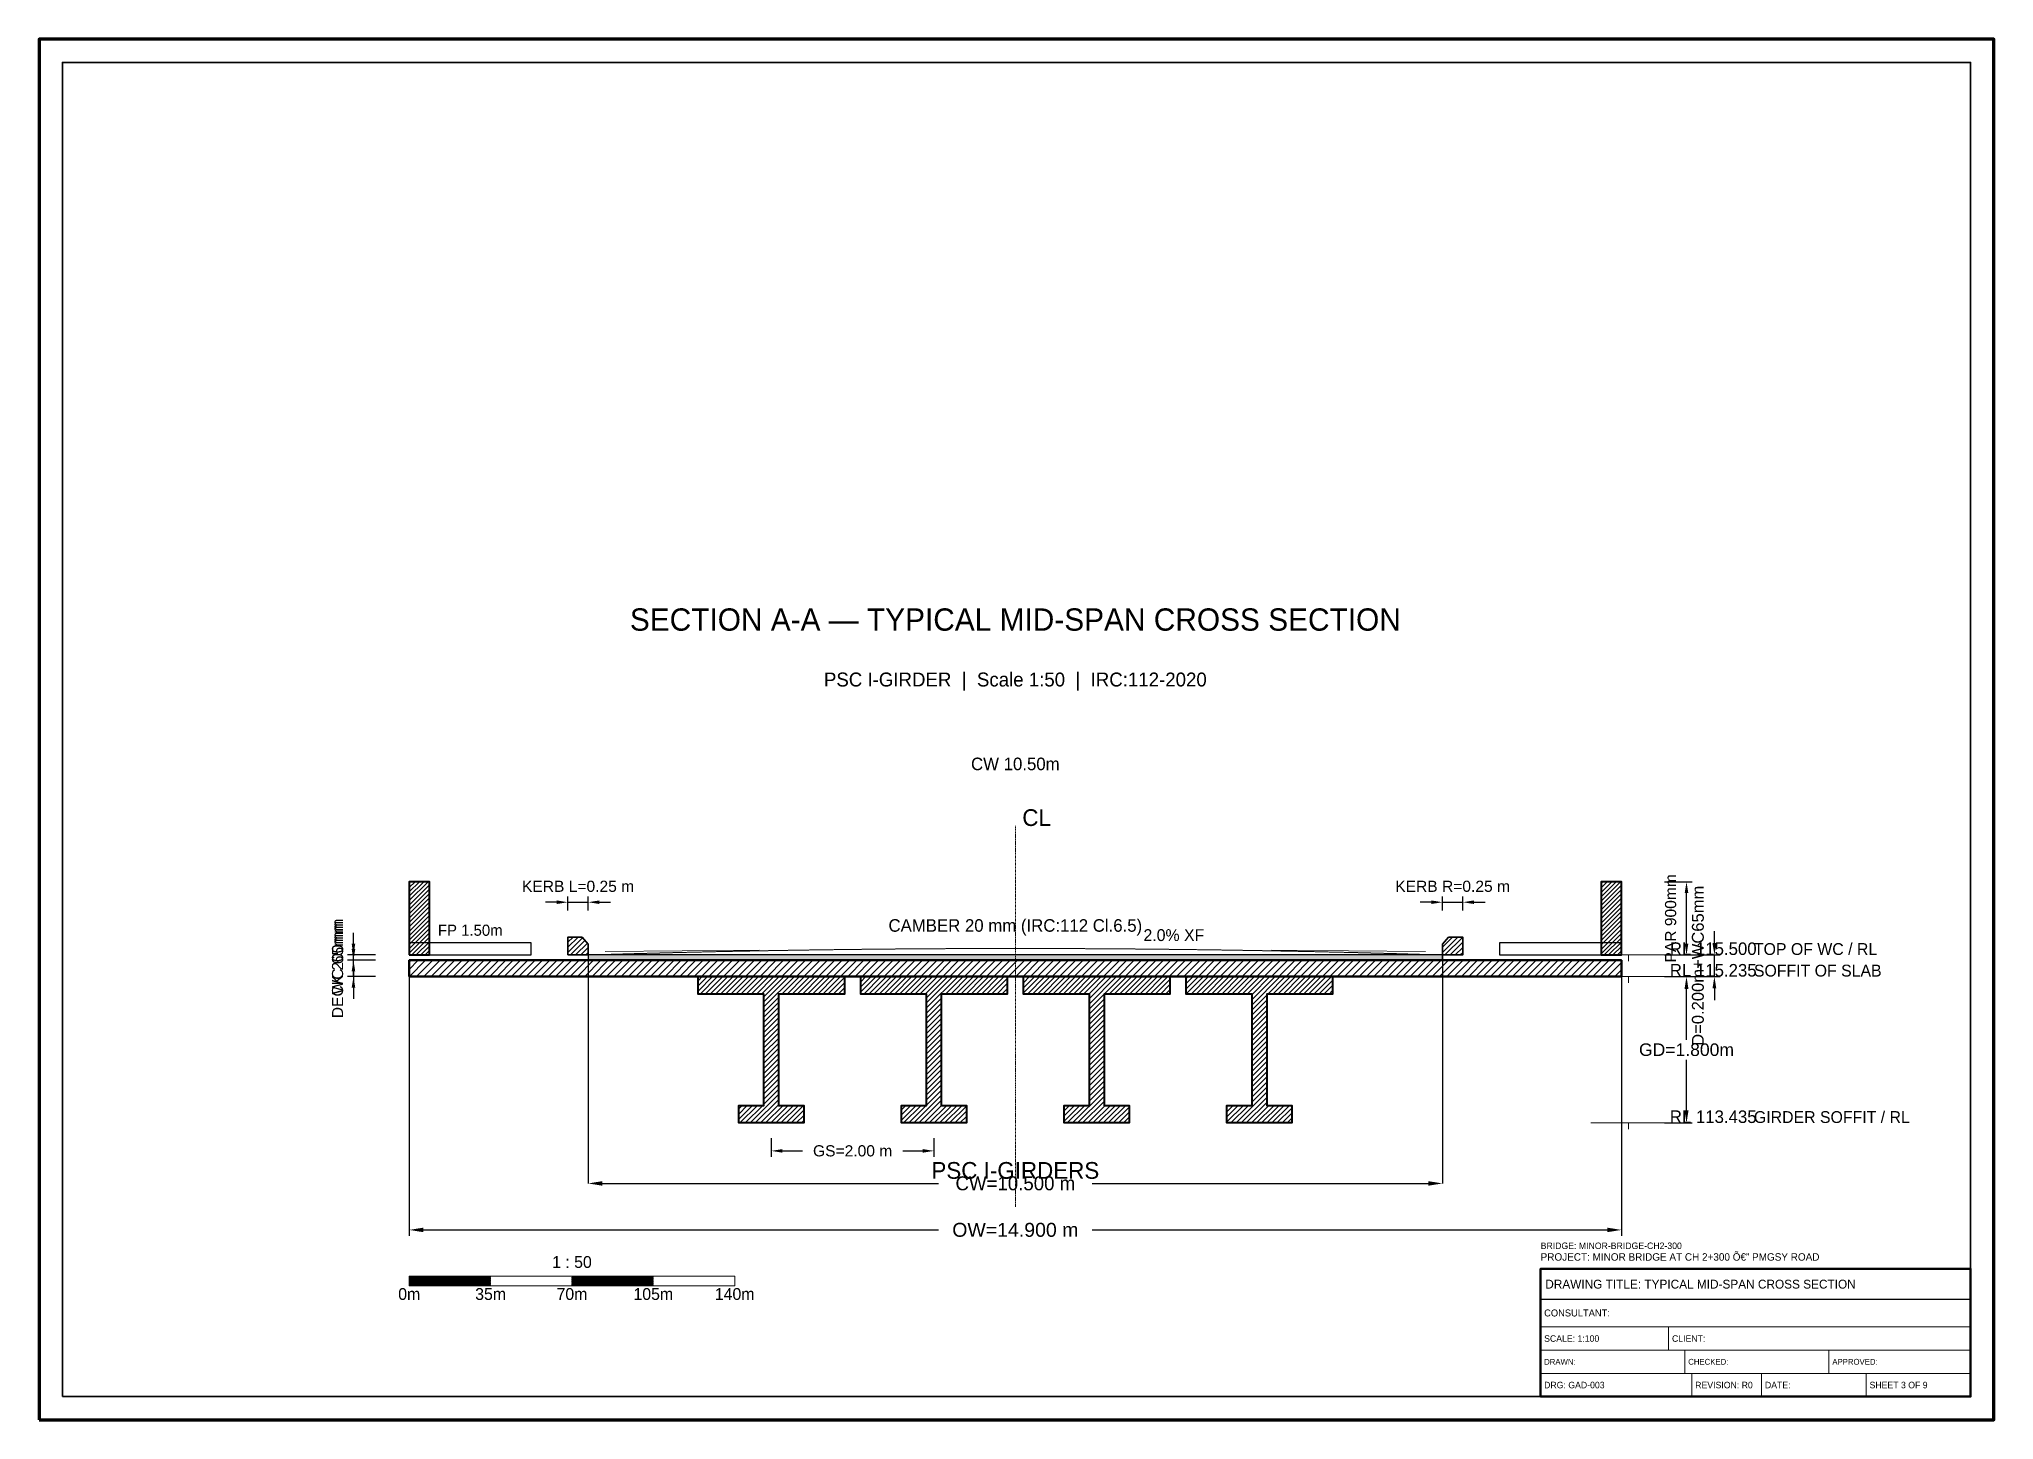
# Model space of a CAD drawing. Header units: metres. Extents: x 0 to 841, y 0 to 594.
import ezdxf
from ezdxf.enums import TextEntityAlignment as Align

# ---------------------------------------------------------------- set-up
doc = ezdxf.new("R2010")
doc.units = ezdxf.units.M
doc.linetypes.add('CENTER', pattern=[1.5, 0.75, -0.25, 0.25, -0.25])
doc.linetypes.add('DASHED', pattern=[0.5, 0.375, -0.125])
for name, color, linetype, lineweight in [('BORDER-INNER', 7, 'Continuous', 35), ('BORDER-OUTER', 7, 'Continuous', 70), ('DIM-LEVEL', 3, 'Continuous', 18), ('DIM-LINEAR', 3, 'Continuous', 18), ('DIM-SLOPE', 3, 'Continuous', 18), ('STRUC-CENTRE', 6, 'CENTER', 18), ('STRUC-HATCHING', 8, 'Continuous', 18), ('SUPER-CAMBER', 6, 'DASHED', 18), ('SUPER-DECK', 2, 'Continuous', 50), ('SUPER-FOOTPATH', 7, 'Continuous', 25), ('SUPER-GIRDER', 1, 'Continuous', 35), ('SUPER-KERB', 7, 'Continuous', 25), ('SUPER-PARAPET', 2, 'Continuous', 35), ('SUPER-WEARING', 8, 'Continuous', 25), ('SYM-SCALE', 7, 'Continuous', 13), ('TEXT-GENERAL', 7, 'Continuous', 18), ('TEXT-HEADER', 7, 'Continuous', 25), ('TEXT-LEVEL', 5, 'Continuous', 18), ('TEXT-SPEC', 7, 'Continuous', 13), ('TEXT-TITLE', 7, 'Continuous', 25), ('TITLEBLK-BOX', 7, 'Continuous', 50), ('TITLEBLK-TEXT', 7, 'Continuous', 18)]:
    doc.layers.add(name, color=color, linetype=linetype, lineweight=lineweight)
doc.styles.add('BRIDGE_STD', font='Arial.ttf')
doc.dimstyles.new('BRG_DIM', dxfattribs={"dimtxt": 0.006, "dimasz": 6, "dimexe": 1.25, "dimexo": 0.625, "dimtad": 1, "dimcen": 2.5, "dimazin": 3, "dimtfac": 1, "dimtmove": 0, "dimatfit": 3})
doc.dimstyles.new('pmb100', dxfattribs={"dimtxt": 2.5, "dimasz": 0.9375, "dimexe": 2.5, "dimexo": 2.5, "dimtad": 0, "dimtih": 1, "dimdec": 0, "dimtxsty": 'BRIDGE_STD', "dimcen": 2.5, "dimazin": 3, "dimtfac": 1, "dimtmove": 0, "dimatfit": 3})

# ---------------------------------------------------------------- blocks, each defined once
blk = doc.blocks.new('_CLOSEDFILLED')
at = {"color": 0, "linetype": 'BYBLOCK'}
blk.add_solid([(-1, 0.16), (0, 0), (-1, -0.16)], dxfattribs=at)
blk = doc.blocks.new('*D1')
for p, q in [((236.25, 200), (236.25, 101.725)), ((603.75, 200), (603.75, 101.725)), ((242.25, 101.725), (387, 101.725)), ((453, 101.725), (597.75, 101.725))]:
    blk.add_line(p, q)
at = {"layer": 'Defpoints'}
for p in [(236.25, 200), (603.75, 200), (236.25, 101.725)]:
    blk.add_point(p, dxfattribs=at)
at = {"layer": 'DIM-LINEAR', "xscale": 6, "yscale": 6, "rotation": 180}
blk.add_blockref('_CLOSEDFILLED', (236.25, 101.725), dxfattribs=at)
at = {"layer": 'DIM-LINEAR', "xscale": 6, "yscale": 6}
blk.add_blockref('_CLOSEDFILLED', (603.75, 101.725), dxfattribs=at)
at = {"layer": 'DIM-LINEAR', "color": 3, "insert": (420, 101.725), "char_height": 6, "attachment_point": 5}
blk.add_mtext('CW=10.500 m', dxfattribs=at)

msp = doc.modelspace()

# ---------------------------------------------------------------- hatches: boundary and pattern name
at = {"layer": 'STRUC-HATCHING'}
h = msp.add_hatch(dxfattribs=at)
h.set_pattern_fill('ANSI31', scale=0.42)
h.paths.add_polyline_path([(159.25, 200), (168, 200), (168, 231.5), (159.25, 231.5)])
h = msp.add_hatch(dxfattribs=at)
h.set_pattern_fill('ANSI31', scale=0.42)
h.paths.add_polyline_path([(672, 200), (680.75, 200), (680.75, 231.5), (672, 231.5)])
h = msp.add_hatch(dxfattribs=at)
h.set_pattern_fill('ANSI31', scale=0.49)
h.paths.add_polyline_path([(227.5, 200), (236.25, 200), (236.25, 204.62), (233.625, 207.7), (227.5, 207.7)])
h = msp.add_hatch(dxfattribs=at)
h.set_pattern_fill('ANSI31', scale=0.49)
h.paths.add_polyline_path([(603.75, 200), (612.5, 200), (612.5, 207.7), (606.375, 207.7), (603.75, 204.62)])
h = msp.add_hatch(dxfattribs=at)
h.set_pattern_fill('ANSI31', scale=0.7)
h.paths.add_polyline_path([(159.25, 190.725), (680.75, 190.725), (680.75, 197.725), (159.25, 197.725)])
h = msp.add_hatch(dxfattribs=at)
h.set_pattern_fill('ANSI31', scale=0.49)
h.paths.add_polyline_path([(283.5, 190.725), (346.5, 190.725), (346.5, 183.165), (318.15, 183.165), (318.15, 135.285), (329, 135.285), (329, 127.725), (301, 127.725), (301, 135.285), (311.85, 135.285), (311.85, 183.165), (283.5, 183.165)])
h = msp.add_hatch(dxfattribs=at)
h.set_pattern_fill('ANSI31', scale=0.49)
h.paths.add_polyline_path([(353.5, 190.725), (416.5, 190.725), (416.5, 183.165), (388.15, 183.165), (388.15, 135.285), (399, 135.285), (399, 127.725), (371, 127.725), (371, 135.285), (381.85, 135.285), (381.85, 183.165), (353.5, 183.165)])
h = msp.add_hatch(dxfattribs=at)
h.set_pattern_fill('ANSI31', scale=0.49)
h.paths.add_polyline_path([(423.5, 190.725), (486.5, 190.725), (486.5, 183.165), (458.15, 183.165), (458.15, 135.285), (469, 135.285), (469, 127.725), (441, 127.725), (441, 135.285), (451.85, 135.285), (451.85, 183.165), (423.5, 183.165)])
h = msp.add_hatch(dxfattribs=at)
h.set_pattern_fill('ANSI31', scale=0.49)
h.paths.add_polyline_path([(493.5, 190.725), (556.5, 190.725), (556.5, 183.165), (528.15, 183.165), (528.15, 135.285), (539, 135.285), (539, 127.725), (511, 127.725), (511, 135.285), (521.85, 135.285), (521.85, 183.165), (493.5, 183.165)])
at = {"layer": 'SUPER-WEARING'}
h = msp.add_hatch(dxfattribs=at)
h.set_pattern_fill('AR-SAND', scale=0.14)
h.paths.add_polyline_path([(236.25, 197.725), (603.75, 197.725), (603.75, 200), (236.25, 200)])
at = {"layer": 'SYM-SCALE'}
h = msp.add_hatch(dxfattribs=at)
h.set_pattern_fill('SOLID')
h.paths.add_polyline_path([(159.25, 57.725), (194.25, 57.725), (194.25, 61.805), (159.25, 61.805)])
h = msp.add_hatch(dxfattribs=at)
h.set_pattern_fill('SOLID')
h.paths.add_polyline_path([(229.25, 57.725), (264.25, 57.725), (264.25, 61.805), (229.25, 61.805)])

# ---------------------------------------------------------------- linework, layer by layer
at = {"layer": 'BORDER-INNER'}
msp.add_lwpolyline([(10, 10), (831, 10), (831, 584), (10, 584), (10, 10)], dxfattribs=at)
at = {"layer": 'BORDER-OUTER'}
msp.add_lwpolyline([(0, 0), (841, 0), (841, 594), (0, 594), (0, 0)], dxfattribs=at)
at = {"layer": 'DIM-LEVEL'}
for p, q in [((667.55, 200), (699.95, 200)), ((683.75, 200), (683.75, 197.3)), ((667.55, 190.725), (699.95, 190.725)), ((683.75, 190.725), (683.75, 188.025)), ((667.55, 127.725), (699.95, 127.725)), ((683.75, 127.725), (683.75, 125.025))]:
    msp.add_line(p, q, dxfattribs=at)
at = {"layer": 'DIM-SLOPE', "color": 3}
for p, q in [((309.75, 202.1), (243.6, 201.439)), ((530.25, 202.1), (596.4, 201.439))]:
    msp.add_line(p, q, dxfattribs=at)
at = {"layer": 'STRUC-CENTRE'}
msp.add_line((420, 91.725), (420, 255.5), dxfattribs=at)
at = {"layer": 'SUPER-CAMBER', "color": 6}
msp.add_lwpolyline([(236.25, 200), (254.625, 200.532), (273, 201.008), (291.375, 201.428), (309.75, 201.792), (328.125, 202.1), (346.5, 202.352), (364.875, 202.548), (383.25, 202.688), (401.625, 202.772), (420, 202.8), (438.375, 202.772), (456.75, 202.688), (475.125, 202.548), (493.5, 202.352), (511.875, 202.1), (530.25, 201.792), (548.625, 201.428), (567, 201.008), (585.375, 200.532), (603.75, 200)], dxfattribs=at)
at = {"layer": 'SUPER-DECK', "lineweight": 50}
msp.add_lwpolyline([(159.25, 190.725), (680.75, 190.725), (680.75, 197.725), (159.25, 197.725), (159.25, 190.725)], dxfattribs=at)
at = {"layer": 'SUPER-FOOTPATH', "lineweight": 25}
for points in [[(159.25, 200), (211.75, 200), (211.75, 205.25), (159.25, 205.25), (159.25, 200)], [(628.25, 200), (680.75, 200), (680.75, 205.25), (628.25, 205.25), (628.25, 200)]]:
    msp.add_lwpolyline(points, dxfattribs=at)
at = {"layer": 'SUPER-GIRDER', "lineweight": 40}
for points in [[(283.5, 190.725), (346.5, 190.725), (346.5, 183.165), (318.15, 183.165), (318.15, 135.285), (329, 135.285), (329, 127.725), (301, 127.725), (301, 135.285), (311.85, 135.285), (311.85, 183.165), (283.5, 183.165), (283.5, 190.725)], [(353.5, 190.725), (416.5, 190.725), (416.5, 183.165), (388.15, 183.165), (388.15, 135.285), (399, 135.285), (399, 127.725), (371, 127.725), (371, 135.285), (381.85, 135.285), (381.85, 183.165), (353.5, 183.165), (353.5, 190.725)], [(423.5, 190.725), (486.5, 190.725), (486.5, 183.165), (458.15, 183.165), (458.15, 135.285), (469, 135.285), (469, 127.725), (441, 127.725), (441, 135.285), (451.85, 135.285), (451.85, 183.165), (423.5, 183.165), (423.5, 190.725)], [(493.5, 190.725), (556.5, 190.725), (556.5, 183.165), (528.15, 183.165), (528.15, 135.285), (539, 135.285), (539, 127.725), (511, 127.725), (511, 135.285), (521.85, 135.285), (521.85, 183.165), (493.5, 183.165), (493.5, 190.725)]]:
    msp.add_lwpolyline(points, dxfattribs=at)
at = {"layer": 'SUPER-KERB', "lineweight": 35}
for points in [[(227.5, 200), (236.25, 200), (236.25, 204.62), (233.625, 207.7), (227.5, 207.7), (227.5, 200)], [(603.75, 200), (612.5, 200), (612.5, 207.7), (606.375, 207.7), (603.75, 204.62), (603.75, 200)]]:
    msp.add_lwpolyline(points, dxfattribs=at)
at = {"layer": 'SUPER-PARAPET', "lineweight": 40}
for points in [[(159.25, 200), (168, 200), (168, 231.5), (159.25, 231.5), (159.25, 200)], [(672, 200), (680.75, 200), (680.75, 231.5), (672, 231.5), (672, 200)]]:
    msp.add_lwpolyline(points, dxfattribs=at)
at = {"layer": 'SUPER-WEARING'}
msp.add_lwpolyline([(236.25, 197.725), (603.75, 197.725), (603.75, 200), (236.25, 200), (236.25, 197.725)], dxfattribs=at)
at = {"layer": 'SYM-SCALE'}
msp.add_lwpolyline([(159.25, 57.725), (299.25, 57.725), (299.25, 61.805), (159.25, 61.805), (159.25, 57.725)], dxfattribs=at)
at = {"layer": 'TITLEBLK-BOX', "lineweight": 50}
msp.add_lwpolyline([(646, 10), (831, 10), (831, 65), (646, 65), (646, 10)], dxfattribs=at)
at = {"layer": 'TITLEBLK-BOX', "lineweight": 30}
msp.add_lwpolyline([(646, 52), (831, 52), (831, 65), (646, 65), (646, 52)], dxfattribs=at)
at = {"layer": 'TITLEBLK-BOX', "lineweight": 18}
for points in [[(646, 40), (831, 40), (831, 52), (646, 52), (646, 40)], [(646, 30), (701, 30), (701, 40), (646, 40), (646, 30)], [(701, 30), (831, 30), (831, 40), (701, 40), (701, 30)], [(646, 20), (708, 20), (708, 30), (646, 30), (646, 20)], [(708, 20), (770, 20), (770, 30), (708, 30), (708, 20)], [(770, 20), (831, 20), (831, 30), (770, 30), (770, 20)], [(646, 10), (711, 10), (711, 20), (646, 20), (646, 10)], [(711, 10), (741, 10), (741, 20), (711, 20), (711, 10)], [(741, 10), (786, 10), (786, 20), (741, 20), (741, 10)], [(786, 10), (831, 10), (831, 20), (786, 20), (786, 10)]]:
    msp.add_lwpolyline(points, dxfattribs=at)

# ---------------------------------------------------------------- texts
at = {"layer": 'DIM-SLOPE', "color": 3}
msp.add_text('2.0% XF', height=5.1, dxfattribs=at).set_placement((475.125, 206))
at = {"layer": 'STRUC-CENTRE'}
msp.add_text('CL', height=7.2, dxfattribs=at).set_placement((423, 255.5))
at = {"layer": 'SUPER-CAMBER', "color": 6}
msp.add_text('CAMBER 20 mm (IRC:112 Cl.6.5)', height=5.4, dxfattribs=at).set_placement((420, 210), align=Align.CENTER)
at = {"layer": 'TEXT-GENERAL'}
for s, height, p in [('CW 10.50m', 5.4, (420, 279.5)), ('FP 1.50m', 4.8, (185.5, 208.25)), ('PSC I-GIRDERS', 7.2, (420, 103.725)), ('1 : 50', 5.1, (229.25, 65.375)), ('0m', 5.1, (159.25, 51.605)), ('35m', 5.1, (194.25, 51.605)), ('70m', 5.1, (229.25, 51.605)), ('105m', 5.1, (264.25, 51.605)), ('140m', 5.1, (299.25, 51.605))]:
    msp.add_text(s, height=height, dxfattribs=at).set_placement(p, align=Align.CENTER)
at = {"layer": 'TEXT-HEADER'}
msp.add_text('SECTION A-A — TYPICAL MID-SPAN CROSS SECTION', height=9.6, dxfattribs=at).set_placement((420, 339.5), align=Align.CENTER)
at = {"layer": 'TEXT-LEVEL'}
for s, height, p in [('RL 115.500', 5.4, (701.57, 200)), ('TOP OF WC / RL', 5.1, (737.75, 200)), ('RL 115.235', 5.4, (701.57, 190.725)), ('SOFFIT OF SLAB', 5.1, (737.75, 190.725)), ('RL 113.435', 5.4, (701.57, 127.725)), ('GIRDER SOFFIT / RL', 5.1, (737.75, 127.725))]:
    msp.add_text(s, height=height, dxfattribs=at).set_placement(p)
at = {"layer": 'TEXT-SPEC'}
msp.add_text('PSC I-GIRDER  |  Scale 1:50  |  IRC:112-2020', height=6, dxfattribs=at).set_placement((420, 315.5), align=Align.CENTER)
at = {"layer": 'TEXT-TITLE'}
for s, height, p in [('PROJECT: MINOR BRIDGE AT CH 2+300 â€” PMGSY ROAD', 3.2, (646, 68.5)), ('DRAWING TITLE: TYPICAL MID-SPAN CROSS SECTION', 3.8, (648, 56.5))]:
    msp.add_text(s, height=height, dxfattribs=at).set_placement(p)
at = {"layer": 'TITLEBLK-TEXT'}
for s, height, p in [('BRIDGE: MINOR-BRIDGE-CH2-300', 2.8, (646, 73.5)), ('CONSULTANT: ', 3, (647.5, 44.5)), ('SCALE: 1:100', 2.8, (647.5, 33.6)), ('CLIENT: ', 2.8, (702.5, 33.6)), ('DRAWN: ', 2.5, (647.5, 23.75)), ('CHECKED: ', 2.5, (709.5, 23.75)), ('APPROVED: ', 2.5, (771.5, 23.75)), ('DRG: GAD-003', 2.8, (647.5, 13.6)), ('REVISION: R0', 2.8, (712.5, 13.6)), ('DATE: ', 2.8, (742.5, 13.6)), ('SHEET 3 OF 9', 2.8, (787.5, 13.6))]:
    msp.add_text(s, height=height, dxfattribs=at).set_placement(p)

# ---------------------------------------------------------------- dimensions: what is measured, and where the dimension line sits
at = {"layer": 'DIM-LINEAR'}
for base, p1, p2, text, override in [((227.5, 222.7), (227.5, 216.7), (236.25, 216.7), 'KERB L=0.25 m', {"dimtxt": 4.8, "dimasz": 4.8, "dimgap": 1.92, "dimclrt": 3}), ((603.75, 222.7), (603.75, 216.7), (612.5, 216.7), 'KERB R=0.25 m', {"dimtxt": 4.8, "dimasz": 4.8, "dimgap": 1.92, "dimclrt": 3}), ((159.25, 81.725), (159.25, 200), (680.75, 200), 'OW=14.900 m', {"dimtxt": 6, "dimasz": 6, "dimgap": 2.4, "dimclrt": 3}), ((315, 115.725), (315, 123.725), (385, 123.725), 'GS=2.00 m', {"dimtxt": 4.8, "dimasz": 4.8, "dimgap": 1.92, "dimclrt": 3})]:
    msp.add_linear_dim(base=base, p1=p1, p2=p2, text=text, dimstyle='pmb100', override=override, dxfattribs=at).render()
for base, p1, p2, text, override in [((708.75, 200), (696.75, 200), (696.75, 231.5), 'PAR 900mm', {"dimtxt": 4.8, "dimasz": 4.8, "dimgap": 1.92, "dimclrt": 3}), ((720.75, 190.725), (696.75, 190.725), (696.75, 200), 'D=0.200m+WC65mm', {"dimtxt": 5.1, "dimasz": 5.1, "dimgap": 2.04, "dimclrt": 3}), ((135.25, 190.725), (147.25, 190.725), (147.25, 197.725), 'DECK 200mm', {"dimtxt": 4.8, "dimasz": 4.8, "dimgap": 1.92, "dimclrt": 3}), ((135.25, 197.725), (147.25, 197.725), (147.25, 200), 'WC 65mm', {"dimtxt": 4.8, "dimasz": 4.8, "dimgap": 1.92, "dimclrt": 3}), ((708.75, 127.725), (696.75, 127.725), (696.75, 190.725), 'GD=1.800m', {"dimtxt": 5.4, "dimasz": 5.4, "dimgap": 2.16, "dimclrt": 3})]:
    msp.add_linear_dim(base=base, p1=p1, p2=p2, angle=90, text=text, dimstyle='pmb100', override=override, dxfattribs=at).render()
dim = msp.add_linear_dim(base=(236.25, 101.725), p1=(236.25, 200), p2=(603.75, 200), text='CW=10.500 m', dimstyle='BRG_DIM', override={"dimtxt": 6, "dimasz": 6, "dimgap": 2.4, "dimclrt": 3}, dxfattribs=at)
dim.commit()
dim.dimension.update_dxf_attribs({"geometry": '*D1', "text_midpoint": (420, 101.725)})

doc.saveas('drawing.dxf')
